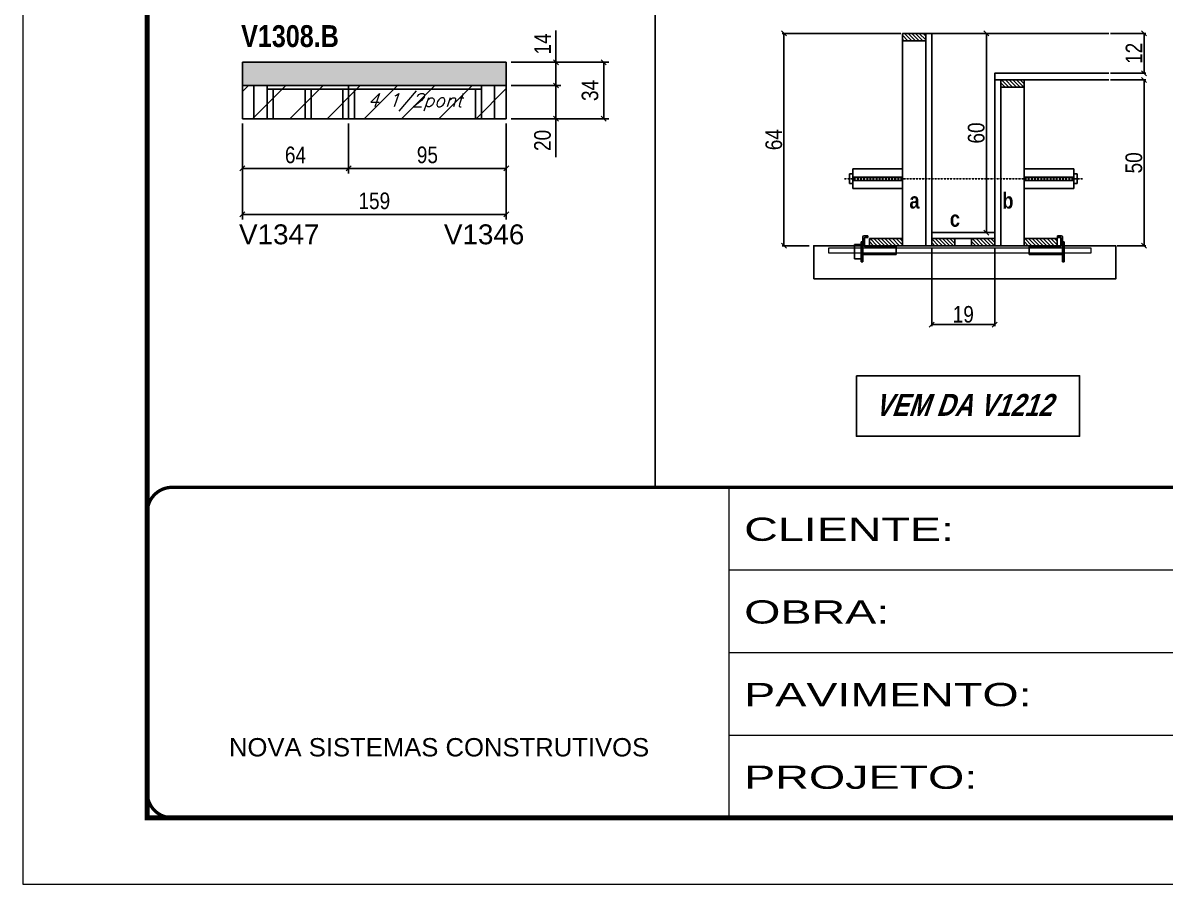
# Model space of a CAD drawing. Extents: x 3309 to 10384, y -2522 to 14608.
# Drawn here: x 8078 to 8766, y 10112 to 10631 of the extents above; entities that cross this region are included whole.
import ezdxf

# ---------------------------------------------------------------- set-up
doc = ezdxf.new("R2010")
doc.units = 0
for name, pattern in [('CONTINUO', [0]), ('DASHED', [0.75, 0.5, -0.25]), ('HIDDEN', [0.375, 0.25, -0.125])]:
    doc.linetypes.add(name, pattern=pattern)
for name, color, linetype in [('5', 5, 'Continuous'), ('barrote', 251, 'Continuous'), ('COTA', 241, 'Continuous'), ('detalhes', 4, 'Continuous'), ('NOMENCLATURA', 7, 'Continuous'), ('Painéis', 200, 'Continuous'), ('presilha', 1, 'Continuous'), ('SARR_2.2x10', 60, 'Continuous'), ('SARR_2.2x7', 40, 'Continuous'), ('SARR_3.5x7', 81, 'Continuous'), ('TENSOR', 3, 'Continuous'), ('texto', 7, 'Continuous')]:
    doc.layers.add(name, color=color, linetype=linetype)
for name, color, linetype, lineweight in [('CONCRETO', 251, 'Continuous', 25), ('Folhas', 255, 'Continuous', 9), ('Hachura', 251, 'Continuous', 9), ('SARRAFO DE PRESSAO', 251, 'DASHED', 9), ('SCO-___-LAJ', 2, 'Continuous', 0)]:
    doc.layers.add(name, color=color, linetype=linetype, lineweight=lineweight)
doc.styles.add('ARIAL', font='arial.ttf')
doc.styles.add('COTA TECNICA', font='techl___.ttf', dxfattribs={"height": 10})
doc.styles.add('COTA TECNICA 2X', font='techl___.ttf', dxfattribs={"height": 10})
doc.styles.add('Romans', font='romans.shx')
doc.styles.get("Standard").update_dxf_attribs({"font": 'arial.ttf'})
doc.styles.add('TECNICA', font='techb___.ttf', dxfattribs={"height": 10})
doc.styles.add('Tecnologia', font='')
doc.styles.get('Tecnologia').set_extended_font_data('Forgotten Futurist')
doc.dimstyles.new('PAINEL', dxfattribs={"dimtxt": 10, "dimasz": 3, "dimexe": 3, "dimexo": 3, "dimgap": 3, "dimtad": 1, "dimdec": 1, "dimzin": 12, "dimdsep": 46, "dimtxsty": 'COTA TECNICA', "dimblk1": 'OBLIQUE', "dimblk2": 'OBLIQUE', "dimsah": 1, "dimcen": 0.9, "dimclrd": 4, "dimclre": 4, "dimclrt": 240, "dimadec": 1, "dimazin": 3, "dimtfac": 1, "dimtdec": 1, "dimtmove": 0, "dimatfit": 3, "dimfxl": 1, "dimtolj": 1, "dimtzin": 12, "dimarcsym": 0})
doc.dimstyles.new('SECAO', dxfattribs={"dimscale": 0.333333, "dimtxt": 5, "dimasz": 9, "dimexe": 3, "dimexo": 3, "dimgap": 3, "dimtad": 1, "dimdec": 1, "dimlfac": 0.5, "dimzin": 12, "dimdsep": 46, "dimtxsty": 'COTA TECNICA 2X', "dimblk1": 'OBLIQUE', "dimblk2": 'OBLIQUE', "dimsah": 1, "dimcen": 0.9, "dimclrd": 4, "dimclre": 4, "dimclrt": 240, "dimadec": 1, "dimazin": 3, "dimtfac": 1, "dimtdec": 1, "dimtmove": 0, "dimatfit": 3, "dimfxl": 1, "dimtolj": 1, "dimtzin": 12, "dimarcsym": 0})
pattern_1 = [(135, (41861.1088, -113015.1866), (-1.122532015, -1.122532015), [])]

# ---------------------------------------------------------------- blocks, each defined once
blk = doc.blocks.new('9999999999')
at = {"color": 30, "linetype": 'CONTINUO'}
for p, q in [((98564.56, 34230.21), (98564.56, 34429.45)), ((98564.56, 34379.64), (99583.98, 34379.64)), ((98564.56, 34329.83), (99487.98, 34329.83)), ((98564.56, 34280.02), (99487.98, 34280.02))]:
    blk.add_line(p, q, dxfattribs=at)
at = {"color": 30, "linetype": 'CONTINUO', "const_width": 2}
blk.add_lwpolyline([(99583.98, 34230.21), (99583.98, 34414.45, 0.414214), (99568.98, 34429.45), (98228.98, 34429.45, 0.414214), (98213.98, 34414.45), (98213.98, 34245.21, 0.414214), (98228.98, 34230.21), (99583.98, 34230.21)], format="xyb", dxfattribs=at)
at = {"layer": 'Folhas'}
blk.add_lwpolyline([(98138.98, 34190.21), (99623.98, 34190.21), (99623.98, 35240.21), (98138.98, 35240.21)], close=True, dxfattribs=at)
at = {"layer": 'Folhas', "color": 30, "const_width": 3}
blk.add_lwpolyline([(98213.98, 34230.21), (99583.98, 34230.21), (99583.98, 35200.21), (98213.98, 35200.21)], close=True, dxfattribs=at)
at = {"color": 7, "linetype": 'Continuous', "ltscale": 5, "style": 'ARIAL'}
blk.add_text('NOVA SISTEMAS CONSTRUTIVOS', height=11.0592, dxfattribs=at).set_placement((98263.19, 34267.21))
at = {"layer": 'Folhas', "color": 7, "style": 'Tecnologia', "width": 1.5}
for s, p in [('CLIENTE:', (98573.65, 34397.17)), ('OBRA:', (98573.65, 34347.31)), ('PAVIMENTO:', (98573.65, 34297.5)), ('PROJETO:', (98573.65, 34247.69))]:
    blk.add_text(s, height=14, dxfattribs=at).set_placement(p)
blk = doc.blocks.new('_Oblique')
at = {"color": 0, "linetype": 'ByBlock', "lineweight": -2}
blk.add_line((-0.5, -0.5), (0.5, 0.5), dxfattribs=at)
blk = doc.blocks.new('*D433')
at = {"layer": 'COTA', "color": 4, "linetype": 'ByBlock', "lineweight": -2, "transparency": 16777216}
for p, q in [((8274.15, 10570.61), (8274.15, 10540.6)), ((8369.15, 10570.61), (8369.15, 10540.6)), ((8369.15, 10543.6), (8274.15, 10543.6))]:
    blk.add_line(p, q, dxfattribs=at)
at = {"layer": 'Defpoints', "color": 0, "linetype": 'ByBlock', "transparency": 16777216}
for p in [(8274.15, 10573.61), (8369.15, 10573.61), (8274.15, 10543.6)]:
    blk.add_point(p, dxfattribs=at)
at = {"layer": 'COTA', "color": 4, "linetype": 'ByBlock', "lineweight": -2, "transparency": 16777216, "xscale": 3, "yscale": 3, "zscale": 3, "rotation": 180}
blk.add_blockref('_Oblique', (8274.15, 10543.6), dxfattribs=at)
at = {"layer": 'COTA', "color": 4, "linetype": 'ByBlock', "lineweight": -2, "transparency": 16777216, "xscale": 3, "yscale": 3, "zscale": 3}
blk.add_blockref('_Oblique', (8369.15, 10543.6), dxfattribs=at)
at = {"layer": 'COTA', "color": 240, "linetype": 'ByBlock', "transparency": 16777216, "insert": (8321.65, 10551.74), "char_height": 10, "attachment_point": 5, "style": 'COTA TECNICA'}
blk.add_mtext('\\A1;95', dxfattribs=at)
blk = doc.blocks.new('*D434')
at = {"layer": 'COTA', "color": 4, "linetype": 'ByBlock', "lineweight": -2, "transparency": 16777216}
for p, q in [((8210.15, 10570.61), (8210.15, 10540.6)), ((8274.15, 10570.61), (8274.15, 10540.6)), ((8274.15, 10543.6), (8210.15, 10543.6))]:
    blk.add_line(p, q, dxfattribs=at)
at = {"layer": 'Defpoints', "color": 0, "linetype": 'ByBlock', "transparency": 16777216}
for p in [(8210.15, 10573.61), (8274.15, 10573.61), (8210.15, 10543.6)]:
    blk.add_point(p, dxfattribs=at)
at = {"layer": 'COTA', "color": 4, "linetype": 'ByBlock', "lineweight": -2, "transparency": 16777216, "xscale": 3, "yscale": 3, "zscale": 3, "rotation": 180}
blk.add_blockref('_Oblique', (8210.15, 10543.6), dxfattribs=at)
at = {"layer": 'COTA', "color": 4, "linetype": 'ByBlock', "lineweight": -2, "transparency": 16777216, "xscale": 3, "yscale": 3, "zscale": 3}
blk.add_blockref('_Oblique', (8274.15, 10543.6), dxfattribs=at)
at = {"layer": 'COTA', "color": 240, "linetype": 'ByBlock', "transparency": 16777216, "insert": (8242.15, 10551.7), "char_height": 10, "attachment_point": 5, "style": 'COTA TECNICA'}
blk.add_mtext('\\A1;64', dxfattribs=at)
blk = doc.blocks.new('*D454')
at = {"layer": 'COTA', "color": 4, "linetype": 'ByBlock', "lineweight": -2, "transparency": 16777216}
for p, q in [((8210.15, 10570.61), (8210.15, 10512.89)), ((8369.15, 10570.61), (8369.15, 10512.89)), ((8369.15, 10515.89), (8210.15, 10515.89))]:
    blk.add_line(p, q, dxfattribs=at)
at = {"layer": 'Defpoints', "color": 0, "linetype": 'ByBlock', "transparency": 16777216}
for p in [(8210.15, 10573.61), (8369.15, 10573.61), (8210.15, 10515.89)]:
    blk.add_point(p, dxfattribs=at)
at = {"layer": 'COTA', "color": 4, "linetype": 'ByBlock', "lineweight": -2, "transparency": 16777216, "xscale": 3, "yscale": 3, "zscale": 3, "rotation": 180}
blk.add_blockref('_Oblique', (8210.15, 10515.89), dxfattribs=at)
at = {"layer": 'COTA', "color": 4, "linetype": 'ByBlock', "lineweight": -2, "transparency": 16777216, "xscale": 3, "yscale": 3, "zscale": 3}
blk.add_blockref('_Oblique', (8369.15, 10515.89), dxfattribs=at)
at = {"layer": 'COTA', "color": 240, "linetype": 'ByBlock', "transparency": 16777216, "insert": (8289.65, 10524.03), "char_height": 10, "attachment_point": 5, "style": 'COTA TECNICA'}
blk.add_mtext('\\A1;159', dxfattribs=at)
blk = doc.blocks.new('*D455')
at = {"layer": 'COTA', "color": 4, "lineweight": -2, "transparency": 16777216}
for p, q in [((8372.15, 10593.61), (8402.14, 10593.61)), ((8399.14, 10593.61), (8399.14, 10573.61)), ((8372.15, 10573.61), (8402.14, 10573.61)), ((8399.14, 10573.61), (8399.14, 10550.4))]:
    blk.add_line(p, q, dxfattribs=at)
at = {"layer": 'Defpoints', "color": 0, "transparency": 16777216}
for p in [(8369.15, 10593.61), (8369.15, 10573.61), (8399.14, 10573.61)]:
    blk.add_point(p, dxfattribs=at)
at = {"layer": 'COTA', "color": 4, "lineweight": -2, "transparency": 16777216, "xscale": 3, "yscale": 3, "zscale": 3}
for p, rotation in [((8399.14, 10593.61), 90), ((8399.14, 10573.61), 270)]:
    blk.add_blockref('_Oblique', p, dxfattribs=dict(at, rotation=rotation))
at = {"layer": 'COTA', "color": 240, "transparency": 16777216, "insert": (8391.04, 10560.5), "char_height": 10, "attachment_point": 5, "rotation": 90, "style": 'COTA TECNICA'}
blk.add_mtext('\\A1;20', dxfattribs=at)
blk = doc.blocks.new('*D456')
at = {"layer": 'COTA', "color": 4, "lineweight": -2, "transparency": 16777216}
for p, q in [((8399.14, 10607.61), (8399.14, 10626.73)), ((8372.15, 10607.61), (8402.14, 10607.61)), ((8399.14, 10593.61), (8399.14, 10607.61)), ((8372.15, 10593.61), (8402.14, 10593.61))]:
    blk.add_line(p, q, dxfattribs=at)
at = {"layer": 'Defpoints', "color": 0, "transparency": 16777216}
for p in [(8369.15, 10607.61), (8399.14, 10607.61), (8369.15, 10593.61)]:
    blk.add_point(p, dxfattribs=at)
at = {"layer": 'COTA', "color": 4, "lineweight": -2, "transparency": 16777216, "xscale": 3, "yscale": 3, "zscale": 3}
for p, rotation in [((8399.14, 10607.61), 90), ((8399.14, 10593.61), 270)]:
    blk.add_blockref('_Oblique', p, dxfattribs=dict(at, rotation=rotation))
at = {"layer": 'COTA', "color": 240, "transparency": 16777216, "insert": (8391.07, 10618.67), "char_height": 10, "attachment_point": 5, "rotation": 90, "style": 'COTA TECNICA'}
blk.add_mtext('\\A1;14', dxfattribs=at)
blk = doc.blocks.new('*D457')
at = {"layer": 'COTA', "color": 4, "lineweight": -2, "transparency": 16777216}
for p, q in [((8372.15, 10607.61), (8430.88, 10607.61)), ((8427.88, 10573.61), (8427.88, 10607.61)), ((8372.15, 10573.61), (8430.88, 10573.61))]:
    blk.add_line(p, q, dxfattribs=at)
at = {"layer": 'Defpoints', "color": 0, "transparency": 16777216}
for p in [(8369.15, 10607.61), (8427.88, 10607.61), (8369.15, 10573.61)]:
    blk.add_point(p, dxfattribs=at)
at = {"layer": 'COTA', "color": 4, "lineweight": -2, "transparency": 16777216, "xscale": 3, "yscale": 3, "zscale": 3}
for p, rotation in [((8427.88, 10607.61), 90), ((8427.88, 10573.61), 270)]:
    blk.add_blockref('_Oblique', p, dxfattribs=dict(at, rotation=rotation))
at = {"layer": 'COTA', "color": 240, "transparency": 16777216, "insert": (8419.66, 10590.61), "char_height": 10, "attachment_point": 5, "rotation": 90, "style": 'COTA TECNICA'}
blk.add_mtext('\\A1;34', dxfattribs=at)
blk = doc.blocks.new('*D442')
at = {"layer": 'COTA', "color": 4, "lineweight": -2, "transparency": 16777216}
for p, q in [((8625.57, 10495.98), (8625.57, 10448.51)), ((8663.57, 10495.98), (8663.57, 10448.51)), ((8663.57, 10449.51), (8625.57, 10449.51))]:
    blk.add_line(p, q, dxfattribs=at)
at = {"layer": 'Defpoints', "color": 0, "transparency": 16777216}
for p in [(8625.57, 10496.98), (8663.57, 10496.98), (8625.57, 10449.51)]:
    blk.add_point(p, dxfattribs=at)
at = {"layer": 'COTA', "color": 4, "lineweight": -2, "transparency": 16777216, "xscale": 3, "yscale": 3, "zscale": 3, "rotation": 180}
blk.add_blockref('_Oblique', (8625.57, 10449.51), dxfattribs=at)
at = {"layer": 'COTA', "color": 4, "lineweight": -2, "transparency": 16777216, "xscale": 3, "yscale": 3, "zscale": 3}
blk.add_blockref('_Oblique', (8663.57, 10449.51), dxfattribs=at)
at = {"layer": 'COTA', "color": 240, "transparency": 16777216, "insert": (8644.57, 10455.6), "char_height": 10, "attachment_point": 5, "style": 'COTA TECNICA 2X'}
blk.add_mtext('\\A1;19', dxfattribs=at)
blk = doc.blocks.new('PRESILHA METÁLICA 1')
at = {"layer": 'presilha'}
for p, q in [((12, 21), (8.6, 21)), ((12, 21), (12, 19.5)), ((0, 13), (6, 13)), ((0, 13), (0, 0)), ((6, 15.5), (7.5, 15.5)), ((6, -2.5), (6, 15.5)), ((6, 13), (6, 0)), ((7.5, 10.6), (7.5, 19.9)), ((7.5, 15.5), (7.5, -2.5)), ((9, 11.6), (9, 18.9)), ((12, 19.5), (9.6, 19.5)), ((37.5, 11), (9.6, 11)), ((37.5, 11), (37.5, 4.1)), ((6, 0), (0, 0)), ((37.5, 4.1), (7.5, 4.1)), ((7.5, -2.5), (6, -2.5))]:
    blk.add_line(p, q, dxfattribs=at)
for centre, radius, start, end in [((8.6, 19.9), 1.14, 90, 180), ((9.6, 18.9), 0.57, 90, 180), ((9.6, 11.6), 0.57, 180, 270)]:
    blk.add_arc(centre, radius, start, end, dxfattribs=at)
blk = doc.blocks.new('PRESILHA METÁLICA 2')
at = {"layer": 'presilha'}
for p, q in [((-5.2, 23.5), (-5.2, 22)), ((-5.2, 23.5), (-1.9, 23.5)), ((-5.2, 22), (-2.8, 22)), ((-2.2, 14.1), (-2.2, 21.4)), ((-0.8, 14.6), (-0.8, 22.4)), ((-30.8, 13.5), (-30.8, 6.6)), ((-30.8, 13.5), (-2.8, 13.5)), ((0.8, 18), (-0.8, 18)), ((-0.8, 18), (-0.8, 0)), ((0.8, 0), (0.8, 18)), ((-30.8, 6.6), (-0.8, 6.6)), ((-0.8, 0), (0.8, 0))]:
    blk.add_line(p, q, dxfattribs=at)
for centre, radius, start, end in [((-2.8, 21.4), 0.57, 0, 90), ((-1.9, 22.4), 1.14, 0, 90), ((-2.8, 14.1), 0.57, 270, 0)]:
    blk.add_arc(centre, radius, start, end, dxfattribs=at)
blk = doc.blocks.new('*D443')
at = {"layer": 'COTA', "color": 4, "lineweight": -2, "transparency": 16777216}
for p, q in [((8606.97, 10624.98), (8535.52, 10624.98)), ((8536.52, 10624.98), (8536.52, 10496.98)), ((8551.76, 10496.98), (8535.52, 10496.98))]:
    blk.add_line(p, q, dxfattribs=at)
at = {"layer": 'Defpoints', "color": 0, "transparency": 16777216}
for p in [(8607.97, 10624.98), (8536.52, 10496.98), (8552.76, 10496.98)]:
    blk.add_point(p, dxfattribs=at)
at = {"layer": 'COTA', "color": 4, "lineweight": -2, "transparency": 16777216, "xscale": 3, "yscale": 3, "zscale": 3}
for p, rotation in [((8536.52, 10624.98), 90), ((8536.52, 10496.98), 270)]:
    blk.add_blockref('_Oblique', p, dxfattribs=dict(at, rotation=rotation))
at = {"layer": 'COTA', "color": 240, "transparency": 16777216, "insert": (8530.42, 10560.98), "char_height": 10, "attachment_point": 5, "rotation": 90, "style": 'COTA TECNICA 2X'}
blk.add_mtext('\\A1;64', dxfattribs=at)
blk = doc.blocks.new('*D417')
at = {"layer": 'COTA', "color": 4, "lineweight": -2, "transparency": 16777216}
for p, q in [((8733.27, 10596.98), (8754.49, 10596.98)), ((8753.49, 10596.98), (8753.49, 10496.98)), ((8737.38, 10496.98), (8754.49, 10496.98))]:
    blk.add_line(p, q, dxfattribs=at)
at = {"layer": 'Defpoints', "color": 0, "transparency": 16777216}
for p in [(8732.27, 10596.98), (8736.38, 10496.98), (8753.49, 10496.98)]:
    blk.add_point(p, dxfattribs=at)
at = {"layer": 'COTA', "color": 4, "lineweight": -2, "transparency": 16777216, "xscale": 3, "yscale": 3, "zscale": 3}
for p, rotation in [((8753.49, 10596.98), 90), ((8753.49, 10496.98), 270)]:
    blk.add_blockref('_Oblique', p, dxfattribs=dict(at, rotation=rotation))
at = {"layer": 'COTA', "color": 240, "transparency": 16777216, "insert": (8747.38, 10546.98), "char_height": 10, "attachment_point": 5, "rotation": 90, "style": 'COTA TECNICA 2X'}
blk.add_mtext('\\A1;50', dxfattribs=at)
blk = doc.blocks.new('*D418')
at = {"layer": 'COTA', "color": 4, "lineweight": -2, "transparency": 16777216}
for p, q in [((8662.57, 10624.98), (8657.5, 10624.98)), ((8658.5, 10504.98), (8658.5, 10624.98)), ((8662.57, 10504.98), (8657.5, 10504.98))]:
    blk.add_line(p, q, dxfattribs=at)
at = {"layer": 'Defpoints', "color": 0, "transparency": 16777216}
for p in [(8658.5, 10624.98), (8663.57, 10624.98), (8663.57, 10504.98)]:
    blk.add_point(p, dxfattribs=at)
at = {"layer": 'COTA', "color": 4, "lineweight": -2, "transparency": 16777216, "xscale": 3, "yscale": 3, "zscale": 3}
for p, rotation in [((8658.5, 10624.98), 90), ((8658.5, 10504.98), 270)]:
    blk.add_blockref('_Oblique', p, dxfattribs=dict(at, rotation=rotation))
at = {"layer": 'COTA', "color": 240, "transparency": 16777216, "insert": (8652.39, 10564.98), "char_height": 10, "attachment_point": 5, "rotation": 90, "style": 'COTA TECNICA 2X'}
blk.add_mtext('\\A1;60', dxfattribs=at)
blk = doc.blocks.new('*D419')
at = {"layer": 'COTA', "color": 4, "lineweight": -2, "transparency": 16777216}
for p, q in [((8733.27, 10624.98), (8754.49, 10624.98)), ((8753.49, 10600.98), (8753.49, 10624.98)), ((8733.27, 10600.98), (8754.49, 10600.98))]:
    blk.add_line(p, q, dxfattribs=at)
at = {"layer": 'Defpoints', "color": 0, "transparency": 16777216}
for p in [(8732.27, 10624.98), (8753.49, 10624.98), (8732.27, 10600.98)]:
    blk.add_point(p, dxfattribs=at)
at = {"layer": 'COTA', "color": 4, "lineweight": -2, "transparency": 16777216, "xscale": 3, "yscale": 3, "zscale": 3}
for p, rotation in [((8753.49, 10624.98), 90), ((8753.49, 10600.98), 270)]:
    blk.add_blockref('_Oblique', p, dxfattribs=dict(at, rotation=rotation))
at = {"layer": 'COTA', "color": 240, "transparency": 16777216, "insert": (8747.43, 10612.98), "char_height": 10, "attachment_point": 5, "rotation": 90, "style": 'COTA TECNICA 2X'}
blk.add_mtext('\\A1;12', dxfattribs=at)

msp = doc.modelspace()

# ---------------------------------------------------------------- hatches: boundary and pattern name
at = {"layer": 'COTA'}
h = msp.add_hatch(dxfattribs=at)
h.set_pattern_fill('AR-CONC', color=256, scale=0.03)
h.set_pattern_definition([(50, (4768.5, 0), (5.46554, -0.4781726), [0.5715, -6.2865]), (355, (4768.5, 0), (-1.0573026, 5.7317054), [0.4572, -5.0292175]), (100.451445, (4768.9555, -0.04), (4.4082374, 5.2535326), [0.4857003, -5.3427073]), (46.1842, (4768.5, 1.524), (8.1323712, -1.26127), [0.85725, -9.42975]), (96.63556, (4769.178, 1.419), (7.122124, 7.422784), [0.728551, -8.014068]), (351.18415, (4768.5, 1.524), (7.122124, 7.422784), [0.685799, -7.543792]), (21, (4769.262, 1.143), (4.5484317, -3.067956), [0.5715, -6.2865]), (326, (4769.262, 1.143), (1.8540609, 5.525639), [0.4572, -5.0292]), (71.451445, (4769.641, 0.8873), (6.4024926, 2.457683), [0.4857003, -5.342698]), (37.5, (4768.5, 0), (0.0926581, 2.53665117), [0, -4.96824, 0, -5.1054, 0, -5.04825]), (7.5, (4768.5, 0), (2.0045899, 3.00541724), [0, -2.91084, 0, -4.85394, 0, -1.92405]), (327.5, (4766.8007, 0), (4.06771786, -0.17186232), [0, -1.905, 0, -5.9436, 0, -7.8867]), (317.5, (4766.0387, 0), (4.4438754, 0.7627947), [0, -2.4765, 0, -3.94716, 0, -5.6007])])
h.paths.add_polyline_path([(8210.15, 10607.61), (8210.15, 10593.61), (8369.15, 10593.61), (8369.15, 10607.61)])
at = {"layer": 'Hachura'}
h = msp.add_hatch(dxfattribs=at)
h.set_pattern_fill('ANSI31', color=256, scale=5)
h.paths.add_polyline_path([(8274.15, 10798.91), (8210.15, 10798.91), (8210.15, 10764.91), (8274.15, 10764.91)])
h.paths.add_polyline_path([(8369.15, 10798.91), (8274.15, 10798.91), (8274.15, 10764.91), (8369.15, 10764.91)])
h.paths.add_polyline_path([(8369.15, 10593.61), (8274.15, 10593.61), (8274.15, 10573.61), (8369.15, 10573.61)])
h.paths.add_polyline_path([(8274.15, 10593.61), (8210.15, 10593.61), (8210.15, 10573.61), (8274.15, 10573.61)])
at = {"layer": 'SARR_2.2x10'}
h = msp.add_hatch(dxfattribs=at)
h.set_pattern_fill('ANSI31', color=256, scale=0.5, angle=90)
h.set_pattern_definition([(135, (41781.5088, -113015.1866), (-1.122532015, -1.122532015), [])])
h.paths.add_polyline_path([(8587.97, 10501.38), (8587.97, 10496.98), (8607.97, 10496.98), (8607.97, 10501.38)])
h = msp.add_hatch(dxfattribs=at)
h.set_pattern_fill('ANSI31', color=256, scale=0.5, angle=90)
h.set_pattern_definition([(135, (41874.7088, -113015.1866), (-1.122532015, -1.122532015), [])])
h.paths.add_polyline_path([(8681.17, 10501.38), (8681.17, 10496.98), (8701.17, 10496.98), (8701.17, 10501.38)])
at = {"layer": 'SARR_2.2x7'}
h = msp.add_hatch(dxfattribs=at)
h.set_pattern_fill('ANSI31', color=256, scale=0.5, angle=90)
h.set_pattern_definition([(135, (41795.5088, -112891.5866), (-1.122532015, -1.122532015), [])])
h.paths.add_polyline_path([(8621.97, 10624.98), (8621.97, 10620.58), (8607.97, 10620.58), (8607.97, 10624.98)])
h = msp.add_hatch(dxfattribs=at)
h.set_pattern_fill('ANSI31', color=256, scale=0.5, angle=90)
h.set_pattern_definition([(135, (41775.5088, -112919.5866), (-1.122532015, -1.122532015), [])])
h.paths.add_polyline_path([(8667.17, 10596.98), (8667.17, 10592.58), (8681.17, 10592.58), (8681.17, 10596.98)])
h = msp.add_hatch(dxfattribs=at)
h.set_pattern_fill('ANSI31', color=256, scale=0.5, angle=90)
h.set_pattern_definition(pattern_1)
h.paths.add_polyline_path([(8639.57, 10496.98), (8639.57, 10501.38), (8625.57, 10501.38), (8625.57, 10496.98)])
h = msp.add_hatch(dxfattribs=at)
h.set_pattern_fill('ANSI31', color=256, scale=0.5, angle=90)
h.set_pattern_definition(pattern_1)
h.paths.add_polyline_path([(8649.57, 10501.38), (8649.57, 10496.98), (8663.57, 10496.98), (8663.57, 10501.38)])

# ---------------------------------------------------------------- linework, layer by layer
at = {"ltscale": 3}
for p, q in [((8575.97, 10540.43), (8575.97, 10534.43)), ((8577.97, 10540.43), (8575.97, 10540.43)), ((8577.97, 10543.43), (8577.97, 10531.43)), ((8577.97, 10543.43), (8607.97, 10543.43)), ((8711.17, 10543.43), (8681.17, 10543.43)), ((8711.17, 10543.43), (8711.17, 10531.43)), ((8713.17, 10540.43), (8711.17, 10540.43)), ((8713.17, 10540.43), (8713.17, 10534.43)), ((8577.97, 10534.43), (8575.97, 10534.43)), ((8607.97, 10538.43), (8577.97, 10538.43)), ((8607.97, 10536.43), (8577.97, 10536.43)), ((8681.17, 10538.43), (8711.17, 10538.43)), ((8681.17, 10536.43), (8711.17, 10536.43)), ((8711.17, 10534.43), (8713.17, 10534.43)), ((8577.97, 10531.43), (8607.97, 10531.43)), ((8711.17, 10531.43), (8681.17, 10531.43))]:
    msp.add_line(p, q, dxfattribs=at)
at = {"layer": 'barrote'}
msp.add_lwpolyline([(8554.51, 10476.98), (8736.43, 10476.98), (8736.43, 10496.98), (8554.51, 10496.98)], close=True, dxfattribs=at)
at = {"layer": 'CONCRETO', "linetype": 'Continuous'}
msp.add_line((8732.27, 10624.98), (8625.57, 10624.98), dxfattribs=at)
at = {"layer": 'COTA'}
for p, q in [((8458.98, 11122.13), (8458.98, 10351.38)), ((8210.15, 10593.61), (8210.15, 10607.61)), ((8210.15, 10607.61), (8369.15, 10607.61)), ((8369.15, 10607.61), (8369.15, 10593.61))]:
    msp.add_line(p, q, dxfattribs=at)
at = {"layer": 'detalhes', "color": 250}
msp.add_line((8554.51, 10476.98), (8554.51, 10496.98), dxfattribs=at)
at = {"layer": 'NOMENCLATURA', "elevation": 0}
msp.add_lwpolyline([(8580.13, 10418.62), (8714.67, 10418.62), (8714.67, 10382.16), (8580.13, 10382.16)], close=True, dxfattribs=at)
at = {"layer": 'Painéis', "linetype": 'ByBlock'}
for p, q in [((8369.15, 10593.61), (8210.15, 10593.61)), ((8210.15, 10573.61), (8210.15, 10593.61)), ((8274.15, 10573.61), (8274.15, 10593.61)), ((8369.15, 10573.61), (8369.15, 10593.61)), ((8369.15, 10573.61), (8210.15, 10573.61))]:
    msp.add_line(p, q, dxfattribs=at)
at = {"layer": 'Painéis', "linetype": 'Continuous'}
for points in [[(8621.97, 10496.98), (8621.97, 10624.98), (8625.57, 10624.98), (8625.57, 10496.98)], [(8667.17, 10496.98), (8667.17, 10596.98), (8663.57, 10596.98), (8663.57, 10496.98)], [(8663.57, 10504.98), (8625.57, 10504.98), (8625.57, 10501.38), (8663.57, 10501.38)]]:
    msp.add_lwpolyline(points, close=True, dxfattribs=at)
at = {"layer": 'Painéis', "linetype": 'Continuous', "elevation": 0}
msp.add_lwpolyline([(8732.27, 10596.98), (8663.57, 10596.98), (8663.57, 10600.98), (8732.27, 10600.98)], dxfattribs=at)
at = {"layer": 'SARR_2.2x10'}
for points in [[(8587.97, 10501.38), (8607.97, 10501.38), (8607.97, 10496.98), (8587.97, 10496.98)], [(8681.17, 10501.38), (8701.17, 10501.38), (8701.17, 10496.98), (8681.17, 10496.98)]]:
    msp.add_lwpolyline(points, close=True, dxfattribs=at)
at = {"layer": 'SARR_2.2x7', "linetype": 'Continuous'}
for p, q in [((8217.15, 10573.61), (8217.15, 10593.61)), ((8274.15, 10591.41), (8225.15, 10591.41)), ((8354.15, 10591.41), (8274.15, 10591.41)), ((8362.15, 10573.61), (8362.15, 10593.61))]:
    msp.add_line(p, q, dxfattribs=at)
at = {"layer": 'SARR_2.2x7', "elevation": 0}
for points in [[(8607.97, 10624.98), (8621.97, 10624.98), (8621.97, 10620.58), (8607.97, 10620.58)], [(8681.17, 10596.98), (8667.17, 10596.98), (8667.17, 10592.58), (8681.17, 10592.58)]]:
    msp.add_lwpolyline(points, close=True, dxfattribs=at)
at = {"layer": 'SARR_2.2x7'}
for points in [[(8625.57, 10501.38), (8639.57, 10501.38), (8639.57, 10496.98), (8625.57, 10496.98)], [(8663.57, 10501.38), (8649.57, 10501.38), (8649.57, 10496.98), (8663.57, 10496.98)]]:
    msp.add_lwpolyline(points, close=True, dxfattribs=at)
at = {"layer": 'SARR_3.5x7'}
for p, q in [((8225.15, 10593.61), (8225.15, 10573.61)), ((8228.65, 10591.41), (8228.65, 10573.61)), ((8248.08, 10591.41), (8248.08, 10573.61)), ((8251.58, 10591.41), (8251.58, 10573.61)), ((8270.65, 10591.41), (8270.65, 10573.61)), ((8277.65, 10591.41), (8277.65, 10573.61)), ((8350.65, 10591.41), (8350.65, 10573.61)), ((8354.15, 10593.61), (8354.15, 10573.61))]:
    msp.add_line(p, q, dxfattribs=at)
for points in [[(8621.97, 10620.58), (8607.97, 10620.58), (8607.97, 10496.98), (8621.97, 10496.98)], [(8667.17, 10592.58), (8681.17, 10592.58), (8681.17, 10496.98), (8667.17, 10496.98)]]:
    msp.add_lwpolyline(points, close=True, dxfattribs=at)
at = {"layer": 'SCO-___-LAJ', "color": 1}
msp.add_lwpolyline([(8563.52, 10495.65), (8721.35, 10495.65), (8721.35, 10492.45), (8563.52, 10492.45)], close=True, dxfattribs=at)
at = {"layer": 'TENSOR', "linetype": 'HIDDEN', "ltscale": 0.5}
msp.add_line((8572.97, 10537.43), (8716.47, 10537.43), dxfattribs=at)

# ---------------------------------------------------------------- block references
at = {"layer": 'presilha', "xscale": 0.6666666666666666, "yscale": 0.6666666666666666, "zscale": 0.6666666666666666}
for name, p in [('PRESILHA METÁLICA 1', (8579.1, 10489.02)), ('PRESILHA METÁLICA 2', (8704.85, 10487.35))]:
    msp.add_blockref(name, p, dxfattribs=at)
at = {"layer": 'SARRAFO DE PRESSAO', "color": 6, "linetype": 'ByBlock'}
msp.add_blockref('9999999999', (-90061.11, -24078.07), dxfattribs=at)

# ---------------------------------------------------------------- texts
at = {"layer": '5', "linetype": 'Continuous'}
for s, p in [('V1347', (8208.14, 10497.88)), ('V1346', (8331.61, 10497.88))]:
    msp.add_text(s, height=12, rotation=359.99996, dxfattribs=at).set_placement(p)
at = {"layer": 'detalhes', "style": 'TECNICA'}
for s, p in [('a', (8612.1, 10519.42)), ('b', (8668.07, 10519.41)), ('c', (8636.46, 10508.45))]:
    msp.add_text(s, height=9.6, dxfattribs=at).set_placement(p)
at = {"layer": 'NOMENCLATURA', "style": 'TECNICA'}
msp.add_text('V1308.B', height=13.2, dxfattribs=at).set_placement((8209.43, 10616.79))
at = {"layer": 'NOMENCLATURA', "insert": (8644.57, 10407.66), "char_height": 13.2, "width": 300.2766, "attachment_point": 2, "style": 'TECNICA'}
msp.add_mtext('{\\Q19;VEM DA V1212}', dxfattribs=at)
at = {"layer": 'texto', "color": 2, "insert": (8314.15, 10583.51), "char_height": 8, "attachment_point": 5, "style": 'Romans'}
msp.add_mtext('{\\Q19;\\C256;4 1/2pont}', dxfattribs=at)

# ---------------------------------------------------------------- dimensions: what is measured, and where the dimension line sits
at = {"layer": 'COTA'}
for base, p1, p2, dimstyle, picture, middle in [((8399.14, 10607.61), (8369.15, 10593.61), (8369.15, 10607.61), 'PAINEL', '*D456', (8391.07, 10618.67)), ((8536.52, 10496.98, 0), (8607.97, 10624.98), (8552.76, 10496.98, 0), 'SECAO', '*D443', (8530.42, 10560.98, 0)), ((8658.5, 10624.98), (8663.57, 10504.98), (8663.57, 10624.98), 'SECAO', '*D418', (8652.39, 10564.98)), ((8753.49, 10624.98), (8732.27, 10600.98), (8732.27, 10624.98), 'SECAO', '*D419', (8747.43, 10612.98)), ((8427.88, 10607.61), (8369.15, 10573.61), (8369.15, 10607.61), 'PAINEL', '*D457', (8419.66, 10590.61)), ((8399.14, 10573.61), (8369.15, 10593.61), (8369.15, 10573.61), 'PAINEL', '*D455', (8391.04, 10560.5)), ((8753.49, 10496.98, 0), (8732.27, 10596.98), (8736.38, 10496.98, 0), 'SECAO', '*D417', (8747.38, 10546.98, 0))]:
    dim = msp.add_linear_dim(base=base, p1=p1, p2=p2, angle=90, dimstyle=dimstyle, dxfattribs=at)
    dim.commit()
    dim.dimension.update_dxf_attribs({"geometry": picture, "text_midpoint": middle})
at = {"layer": 'COTA', "linetype": 'ByBlock'}
dim = msp.add_linear_dim(base=(8210.15, 10543.6), p1=(8274.15, 10573.61), p2=(8210.15, 10573.61), angle=180, dimstyle='PAINEL', override={"dimtmove": 1}, dxfattribs=at)
dim.commit()
dim.dimension.update_dxf_attribs({"geometry": '*D434', "text_midpoint": (8242.15, 10551.7)})
for base, p2, picture, middle in [((8210.15, 10515.89), (8210.15, 10573.61), '*D454', (8289.65, 10524.03)), ((8274.15, 10543.6), (8274.15, 10573.61), '*D433', (8321.65, 10551.74))]:
    dim = msp.add_linear_dim(base=base, p1=(8369.15, 10573.61), p2=p2, angle=180, dimstyle='PAINEL', dxfattribs=at)
    dim.commit()
    dim.dimension.update_dxf_attribs({"geometry": picture, "text_midpoint": middle})
at = {"layer": 'COTA'}
dim = msp.add_linear_dim(base=(8625.57, 10449.51), p1=(8663.57, 10496.98), p2=(8625.57, 10496.98), angle=180, dimstyle='SECAO', dxfattribs=at)
dim.commit()
dim.dimension.update_dxf_attribs({"geometry": '*D442', "text_midpoint": (8644.57, 10449.51), "dimtype": 160})

doc.saveas('drawing.dxf')
